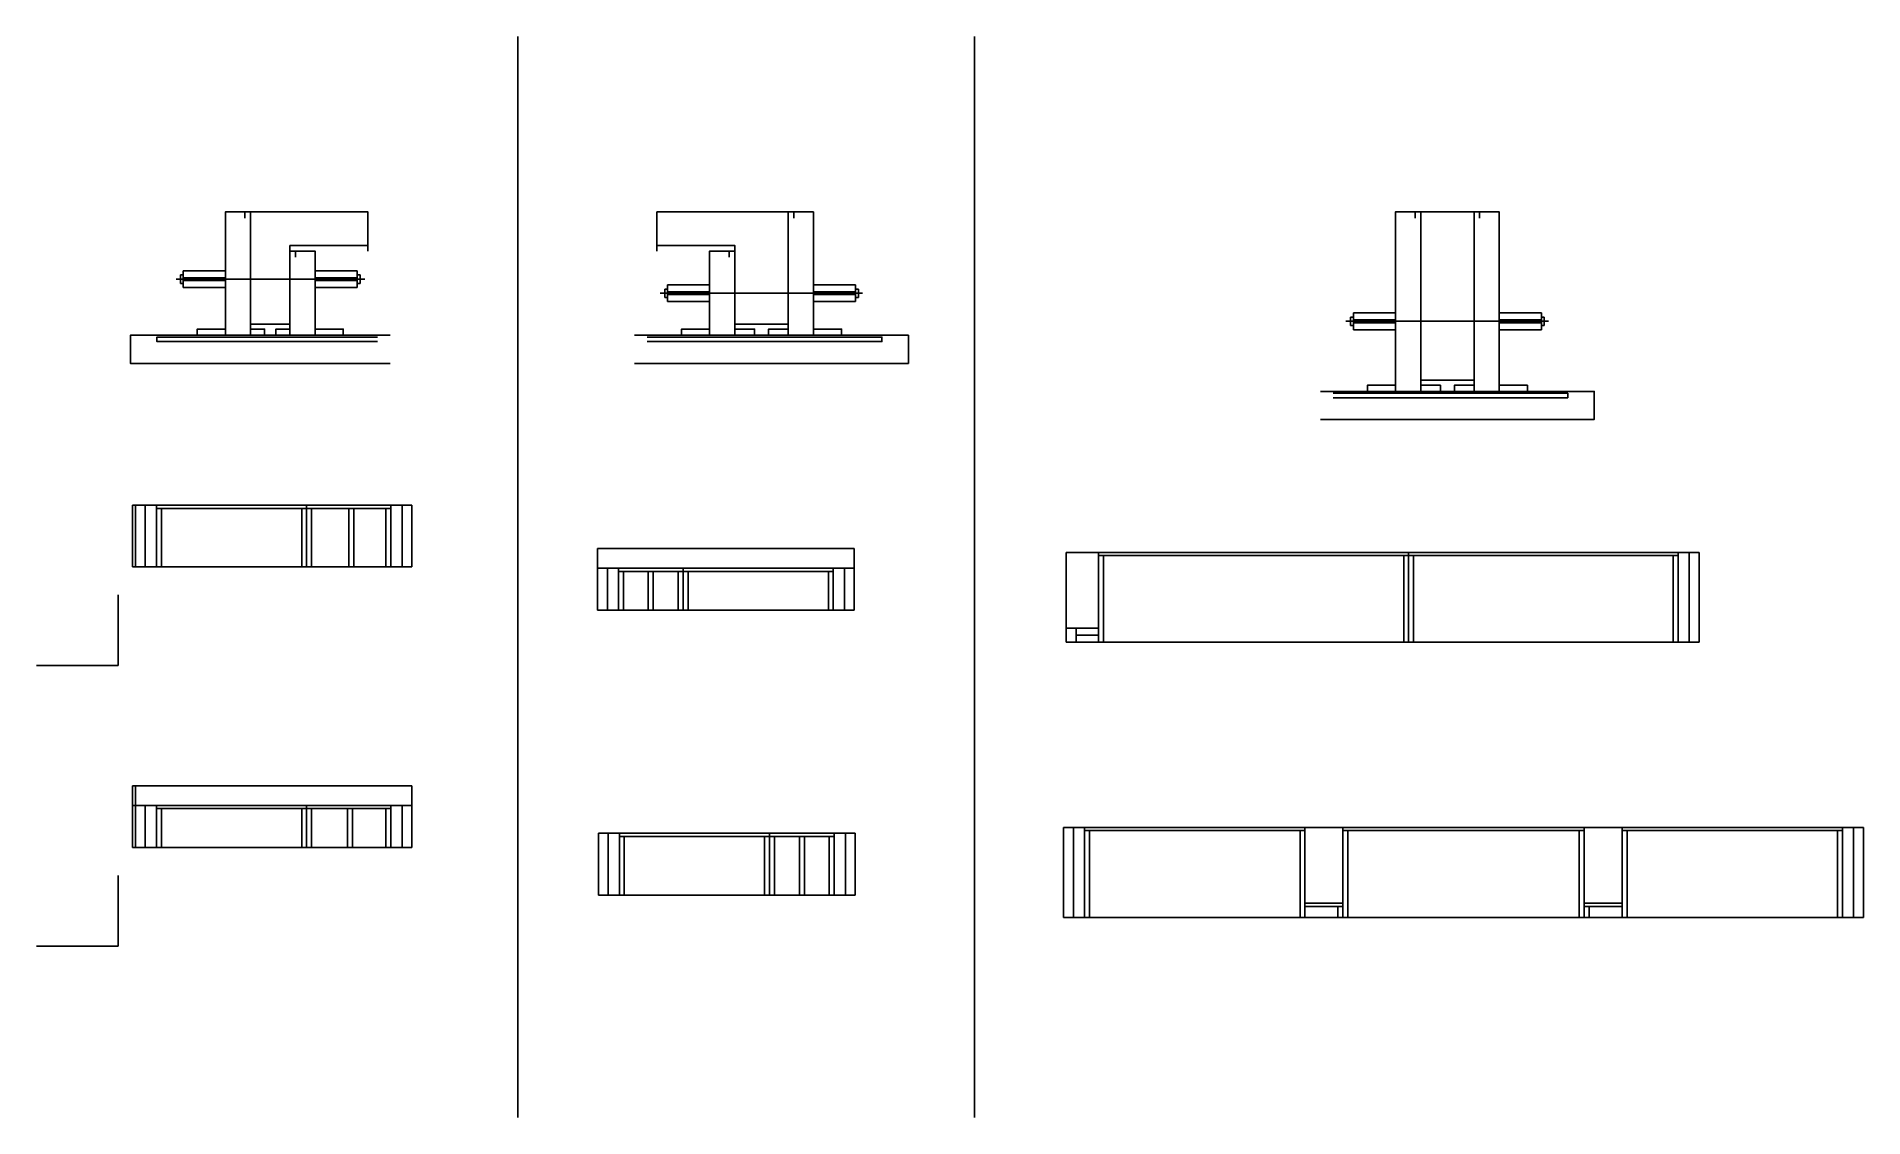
# Model space of a CAD drawing. Header units: metres. Extents: x 2817 to 4119, y 7353 to 8124.
import ezdxf

# ---------------------------------------------------------------- set-up
doc = ezdxf.new("R2010")
doc.units = ezdxf.units.M
for name, color, linetype in [('barrote', 7, 'Continuous'), ('CONCRETO', 7, 'Continuous'), ('COTA', 7, 'Continuous'), ('Madeira', 7, 'Continuous'), ('NOMENCLATURA', 7, 'Continuous'), ('Painéis', 7, 'Continuous'), ('SARR_2.2x7', 7, 'Continuous'), ('SARR_3.5x7', 7, 'Continuous'), ('SARR_EDITAR', 7, 'Continuous'), ('SCO-___-LAJ', 7, 'Continuous'), ('TENSOR', 7, 'Continuous')]:
    doc.layers.add(name, color=color, linetype=linetype)

msp = doc.modelspace()

# ---------------------------------------------------------------- linework, layer by layer
at = {"color": 7, "lineweight": 25}
for p, q in [((2921.3, 7956.6), (2921.3, 7944.6)), ((2921.3, 7956.6), (2951.3, 7956.6)), ((3045.3, 7956.6), (3015.3, 7956.6)), ((3045.3, 7956.6), (3045.3, 7944.6)), ((2919.3, 7953.6), (2919.3, 7947.6)), ((2921.3, 7953.6), (2919.3, 7953.6)), ((2921.3, 7947.6), (2919.3, 7947.6)), ((2951.3, 7951.6), (2921.3, 7951.6)), ((2951.3, 7949.6), (2921.3, 7949.6)), ((2921.3, 7944.6), (2951.3, 7944.6)), ((3015.3, 7951.6), (3045.3, 7951.6)), ((3015.3, 7949.6), (3045.3, 7949.6)), ((3045.3, 7944.6), (3015.3, 7944.6)), ((3047.3, 7953.6), (3045.3, 7953.6)), ((3045.3, 7947.6), (3047.3, 7947.6)), ((3047.3, 7953.6), (3047.3, 7947.6)), ((3264.4, 7943.6), (3264.4, 7937.6)), ((3264.4, 7943.6), (3266.4, 7943.6)), ((3266.4, 7946.6), (3266.4, 7934.6)), ((3266.4, 7946.6), (3296.4, 7946.6)), ((3296.4, 7941.6), (3266.4, 7941.6)), ((3400.4, 7946.6), (3370.4, 7946.6)), ((3370.4, 7941.6), (3400.4, 7941.6)), ((3400.4, 7946.6), (3400.4, 7934.6)), ((3400.4, 7943.6), (3402.4, 7943.6)), ((3402.4, 7943.6), (3402.4, 7937.6)), ((3266.4, 7937.6), (3264.4, 7937.6)), ((3296.4, 7939.6), (3266.4, 7939.6)), ((3266.4, 7934.6), (3296.4, 7934.6)), ((3370.4, 7939.6), (3400.4, 7939.6)), ((3400.4, 7934.6), (3370.4, 7934.6)), ((3400.4, 7937.6), (3402.4, 7937.6)), ((3753.1, 7923.6), (3753.1, 7917.6)), ((3753.1, 7923.6), (3755.1, 7923.6)), ((3755.1, 7917.6), (3753.1, 7917.6)), ((3755.1, 7926.6), (3755.1, 7914.6)), ((3755.1, 7926.6), (3785.1, 7926.6)), ((3785.1, 7921.6), (3755.1, 7921.6)), ((3785.1, 7919.6), (3755.1, 7919.6)), ((3889.1, 7926.6), (3859.1, 7926.6)), ((3859.1, 7921.6), (3889.1, 7921.6)), ((3859.1, 7919.6), (3889.1, 7919.6)), ((3889.1, 7926.6), (3889.1, 7914.6)), ((3889.1, 7923.6), (3891.1, 7923.6)), ((3889.1, 7917.6), (3891.1, 7917.6)), ((3891.1, 7923.6), (3891.1, 7917.6)), ((3755.1, 7914.6), (3785.1, 7914.6)), ((3889.1, 7914.6), (3859.1, 7914.6))]:
    msp.add_line(p, q, dxfattribs=at)
at = {"layer": 'barrote', "color": 7, "lineweight": 25}
for points in [[(3068.8, 7890.6), (2883.6, 7890.6), (2883.6, 7910.6), (3068.8, 7910.6)], [(3242.9, 7890.6), (3438.1, 7890.6), (3438.1, 7910.6), (3242.9, 7910.6)], [(3731.6, 7850.6), (3926.8, 7850.6), (3926.8, 7870.6), (3731.6, 7870.6)]]:
    msp.add_lwpolyline(points, dxfattribs=at)
at = {"layer": 'CONCRETO', "color": 7, "lineweight": 25}
for points in [[(3052.9, 7974.6), (3052.9, 7998.6), (2969.3, 7998.6), (2969.3, 7970.6), (2969.3, 7970.6), (2969.3, 7918.6), (2997.3, 7918.6), (2997.3, 7974.6)], [(3258.8, 7974.6), (3258.8, 7998.6), (3352.4, 7998.6), (3352.4, 7970.6), (3352.4, 7970.6), (3352.4, 7918.6), (3314.4, 7918.6), (3314.4, 7974.6)], [(3803.1, 7998.6), (3803.1, 7998.6), (3841.1, 7998.6), (3841.1, 7970.6), (3841.1, 7970.6), (3841.1, 7878.6), (3803.1, 7878.6), (3803.1, 7998.6)]]:
    msp.add_lwpolyline(points, dxfattribs=at)
at = {"layer": 'COTA', "color": 7, "lineweight": 25}
for p, q in [((3159.8, 8123.6), (3159.8, 7352.9)), ((3485.2, 8123.6), (3485.2, 7352.9)), ((3399.5, 7758.5), (3216.5, 7758.5)), ((3216.5, 7758.5), (3216.5, 7744.5)), ((3399.5, 7744.5), (3399.5, 7758.5)), ((3550.5, 7755.8), (3573.5, 7755.8)), ((3550.5, 7701.8), (3550.5, 7755.8)), ((3573.5, 7755.8), (3573.5, 7755.8)), ((2885.2, 7589.3), (3084.2, 7589.3)), ((2885.2, 7575.3), (2885.2, 7589.3)), ((3084.2, 7575.3), (3084.2, 7589.3)), ((3720.6, 7559.6), (3747.6, 7559.6)), ((3946.6, 7559.6), (3919.6, 7559.6))]:
    msp.add_line(p, q, dxfattribs=at)
at = {"layer": 'Madeira', "color": 7, "lineweight": 25}
for points in [[(2965.3, 7994.2), (2965.3, 7998.6), (2951.3, 7998.6), (2951.3, 7994.2)], [(2965.3, 7998.6), (2951.3, 7998.6), (2951.3, 7910.6), (2965.3, 7910.6)], [(3356.4, 7994.2), (3356.4, 7998.6), (3370.4, 7998.6), (3370.4, 7994.2)], [(3356.4, 7998.6), (3370.4, 7998.6), (3370.4, 7910.6), (3356.4, 7910.6)], [(3799.1, 7994.2), (3799.1, 7998.6), (3785.1, 7998.6), (3785.1, 7994.2)], [(3799.1, 7998.6), (3785.1, 7998.6), (3785.1, 7870.6), (3799.1, 7870.6)], [(3845.1, 7994.2), (3845.1, 7998.6), (3859.1, 7998.6), (3859.1, 7994.2)], [(3845.1, 7998.6), (3859.1, 7998.6), (3859.1, 7870.6), (3845.1, 7870.6)], [(3001.3, 7966.2), (3001.3, 7970.6), (3015.3, 7970.6), (3015.3, 7966.2)], [(3001.3, 7970.6), (3015.3, 7970.6), (3015.3, 7910.6), (3001.3, 7910.6)], [(3310.4, 7966.2), (3310.4, 7970.6), (3296.4, 7970.6), (3296.4, 7966.2)], [(3310.4, 7970.6), (3296.4, 7970.6), (3296.4, 7910.6), (3310.4, 7910.6)], [(2931.3, 7910.6), (2931.3, 7915), (2951.3, 7915), (2951.3, 7910.6)], [(2969.3, 7910.6), (2969.3, 7915), (2979.3, 7915), (2979.3, 7910.6)], [(2997.3, 7910.6), (2997.3, 7915), (2987.3, 7915), (2987.3, 7910.6)], [(3035.3, 7910.6), (3035.3, 7915), (3015.3, 7915), (3015.3, 7910.6)], [(3276.4, 7910.6), (3276.4, 7915), (3296.4, 7915), (3296.4, 7910.6)], [(3314.4, 7910.6), (3314.4, 7915), (3328.4, 7915), (3328.4, 7910.6)], [(3352.4, 7910.6), (3352.4, 7915), (3338.4, 7915), (3338.4, 7910.6)], [(3390.4, 7910.6), (3390.4, 7915), (3370.4, 7915), (3370.4, 7910.6)], [(3765.1, 7870.6), (3765.1, 7875), (3785.1, 7875), (3785.1, 7870.6)], [(3803.1, 7870.6), (3803.1, 7875), (3817.1, 7875), (3817.1, 7870.6)], [(3841.1, 7870.6), (3841.1, 7875), (3827.1, 7875), (3827.1, 7870.6)], [(3879.1, 7870.6), (3879.1, 7875), (3859.1, 7875), (3859.1, 7870.6)]]:
    msp.add_lwpolyline(points, dxfattribs=at)
at = {"layer": 'NOMENCLATURA', "color": 7, "lineweight": 25}
for p, q in [((2875, 7675.1), (2875, 7725.5)), ((2816.8, 7675.1), (2875, 7675.1)), ((2875, 7475), (2875, 7525.4)), ((2816.8, 7475), (2875, 7475))]:
    msp.add_line(p, q, dxfattribs=at)
at = {"layer": 'Painéis', "color": 7, "lineweight": 25}
for p, q in [((2885.2, 7789.4), (3084.2, 7789.4)), ((2885.2, 7745.4), (2885.2, 7789.4)), ((2887.2, 7745.4), (2887.2, 7789.4)), ((3009.2, 7745.4), (3009.2, 7789.4)), ((3084.2, 7745.4), (3084.2, 7789.4)), ((3573.5, 7755.8), (4001.5, 7755.8)), ((3573.5, 7701.8), (3573.5, 7755.8)), ((3794.5, 7691.8), (3794.5, 7755.8)), ((4001.5, 7691.8), (4001.5, 7755.8)), ((2885.2, 7745.4), (3084.2, 7745.4)), ((3216.5, 7744.5), (3399.5, 7744.5)), ((3216.5, 7714.5), (3216.5, 7744.5)), ((3277.5, 7714.5), (3277.5, 7744.5)), ((3399.5, 7714.5), (3399.5, 7744.5)), ((3216.5, 7714.5), (3399.5, 7714.5)), ((3550.5, 7691.8), (3550.5, 7701.8)), ((3550.5, 7701.8), (3573.5, 7701.8)), ((3550.5, 7691.8), (4001.5, 7691.8)), ((2887.2, 7545.3), (2887.2, 7589.3)), ((2885.2, 7575.3), (3084.2, 7575.3)), ((2885.2, 7545.3), (2885.2, 7575.3)), ((3009.2, 7545.3), (3009.2, 7575.3)), ((3084.2, 7545.3), (3084.2, 7575.3)), ((3217.1, 7555.5), (3400.1, 7555.5)), ((3217.1, 7511.5), (3217.1, 7555.5)), ((3339.1, 7511.5), (3339.1, 7555.5)), ((3400.1, 7511.5), (3400.1, 7555.5)), ((3548.6, 7559.6), (3720.6, 7559.6)), ((3548.6, 7495.6), (3548.6, 7559.6)), ((3720.6, 7505.6), (3720.6, 7559.6)), ((3747.6, 7495.6), (3747.6, 7559.6)), ((3747.6, 7559.6), (3919.6, 7559.6)), ((3919.6, 7495.6), (3919.6, 7559.6)), ((4118.6, 7559.6), (3946.6, 7559.6)), ((3946.6, 7505.6), (3946.6, 7559.6)), ((4118.6, 7495.6), (4118.6, 7559.6)), ((2885.2, 7545.3), (3084.2, 7545.3)), ((3217.1, 7511.5), (3400.1, 7511.5)), ((3747.6, 7505.6), (3720.6, 7505.6)), ((3919.6, 7505.6), (3946.6, 7505.6)), ((3548.6, 7495.6), (4118.6, 7495.6))]:
    msp.add_line(p, q, dxfattribs=at)
for points in [[(2965.3, 7998.6), (2969.3, 7998.6), (2969.3, 7910.6), (2965.3, 7910.6)], [(3356.4, 7998.6), (3352.4, 7998.6), (3352.4, 7910.6), (3356.4, 7910.6)], [(3799.1, 7998.6), (3803.1, 7998.6), (3803.1, 7870.6), (3799.1, 7870.6)], [(3845.1, 7998.6), (3841.1, 7998.6), (3841.1, 7870.6), (3845.1, 7870.6)], [(2997.3, 7970.6), (2997.3, 7974.6), (3052.9, 7974.6), (3052.9, 7970.6)], [(3001.3, 7970.6), (2997.3, 7970.6), (2997.3, 7910.6), (3001.3, 7910.6)], [(3314.4, 7970.6), (3314.4, 7974.6), (3258.8, 7974.6), (3258.8, 7970.6)], [(3310.4, 7970.6), (3314.4, 7970.6), (3314.4, 7910.6), (3310.4, 7910.6)], [(2969.3, 7915), (2969.3, 7918.6), (2997.3, 7918.6), (2997.3, 7915)], [(3352.4, 7915), (3352.4, 7918.6), (3314.4, 7918.6), (3314.4, 7915)], [(3841.1, 7875), (3841.1, 7878.6), (3803.1, 7878.6), (3803.1, 7875)]]:
    msp.add_lwpolyline(points, dxfattribs=at)
at = {"layer": 'SARR_2.2x7', "color": 7, "lineweight": 25}
for p, q in [((2894.2, 7745.4), (2894.2, 7789.4)), ((2902.2, 7787.2), (3009.2, 7787.2)), ((3009.2, 7787.2), (3069.2, 7787.2)), ((3077.2, 7745.4), (3077.2, 7789.4)), ((3573.5, 7753.6), (3794.5, 7753.6)), ((3794.5, 7753.6), (3986.5, 7753.6)), ((3994.5, 7691.8), (3994.5, 7755.8)), ((3223.5, 7714.5), (3223.5, 7744.5)), ((3231.5, 7742.3), (3277.5, 7742.3)), ((3277.5, 7742.3), (3384.5, 7742.3)), ((3392.5, 7714.5), (3392.5, 7744.5)), ((3557.5, 7691.8), (3557.5, 7701.8)), ((2894.2, 7545.3), (2894.2, 7575.3)), ((2902.2, 7573.1), (3009.2, 7573.1)), ((3009.2, 7573.1), (3069.2, 7573.1)), ((3077.2, 7545.3), (3077.2, 7575.3)), ((3224.1, 7511.5), (3224.1, 7555.5)), ((3232.1, 7553.3), (3339.1, 7553.3)), ((3339.1, 7553.3), (3385.1, 7553.3)), ((3393.1, 7511.5), (3393.1, 7555.5)), ((3555.6, 7495.6), (3555.6, 7559.6)), ((3563.6, 7557.4), (3720.6, 7557.4)), ((3919.6, 7557.4), (3747.6, 7557.4)), ((4103.6, 7557.4), (3946.6, 7557.4)), ((4111.6, 7495.6), (4111.6, 7559.6)), ((3720.6, 7503.4), (3747.6, 7503.4)), ((3946.6, 7503.4), (3919.6, 7503.4))]:
    msp.add_line(p, q, dxfattribs=at)
at = {"layer": 'SARR_3.5x7', "color": 7, "lineweight": 25}
for p, q in [((2902.2, 7789.4), (2902.2, 7745.4)), ((2905.7, 7787.2), (2905.7, 7745.4)), ((3005.7, 7787.2), (3005.7, 7745.4)), ((3009.2, 7787.2), (3009.2, 7745.4)), ((3012.7, 7787.2), (3012.7, 7745.4)), ((3039.4, 7787.2), (3039.4, 7745.4)), ((3042.9, 7787.2), (3042.9, 7745.4)), ((3065.7, 7787.2), (3065.7, 7745.4)), ((3069.2, 7789.4), (3069.2, 7745.4)), ((3573.5, 7755.8), (3573.5, 7691.8)), ((3577, 7753.6), (3577, 7691.8)), ((3791, 7753.6), (3791, 7691.8)), ((3794.5, 7753.6), (3794.5, 7691.8)), ((3798, 7753.6), (3798, 7691.8)), ((3983, 7753.6), (3983, 7691.8)), ((3986.5, 7755.8), (3986.5, 7691.8)), ((2902.2, 7745.4), (2905.7, 7745.4)), ((3005.7, 7745.4), (3009.2, 7745.4)), ((3009.2, 7745.4), (3012.7, 7745.4)), ((3231.5, 7744.5), (3231.5, 7714.5)), ((3235, 7742.3), (3235, 7714.5)), ((3252.7, 7742.3), (3252.7, 7714.5)), ((3256.2, 7742.3), (3256.2, 7714.5)), ((3274, 7742.3), (3274, 7714.5)), ((3277.5, 7742.3), (3277.5, 7714.5)), ((3281, 7742.3), (3281, 7714.5)), ((3381, 7742.3), (3381, 7714.5)), ((3384.5, 7744.5), (3384.5, 7714.5)), ((3231.5, 7714.5), (3235, 7714.5)), ((3274, 7714.5), (3277.5, 7714.5)), ((3277.5, 7714.5), (3281, 7714.5)), ((3381, 7714.5), (3384.5, 7714.5)), ((3791, 7691.8), (3794.5, 7691.8)), ((3794.5, 7691.8), (3798, 7691.8)), ((2902.2, 7575.3), (2902.2, 7545.3)), ((2905.7, 7573.1), (2905.7, 7545.3)), ((3005.7, 7573.1), (3005.7, 7545.3)), ((3009.2, 7573.1), (3009.2, 7545.3)), ((3012.7, 7573.1), (3012.7, 7545.3)), ((3038.4, 7573.1), (3038.4, 7545.3)), ((3041.9, 7573.1), (3041.9, 7545.3)), ((3065.7, 7573.1), (3065.7, 7545.3)), ((3069.2, 7575.3), (3069.2, 7545.3)), ((3232.1, 7555.5), (3232.1, 7511.5)), ((3235.6, 7553.3), (3235.6, 7511.5)), ((3335.6, 7553.3), (3335.6, 7511.5)), ((3339.1, 7553.3), (3339.1, 7511.5)), ((3342.6, 7553.3), (3342.6, 7511.5)), ((3360.4, 7553.3), (3360.4, 7511.5)), ((3363.9, 7553.3), (3363.9, 7511.5)), ((3381.6, 7553.3), (3381.6, 7511.5)), ((3385.1, 7555.5), (3385.1, 7511.5)), ((3563.6, 7559.6), (3563.6, 7495.6)), ((3567.1, 7557.4), (3567.1, 7495.6)), ((3717.1, 7557.4), (3717.1, 7495.6)), ((3720.6, 7557.4), (3720.6, 7495.6)), ((3747.6, 7557.4), (3747.6, 7495.6)), ((3751.1, 7557.4), (3751.1, 7495.6)), ((3916.1, 7557.4), (3916.1, 7495.6)), ((3919.6, 7557.4), (3919.6, 7495.6)), ((3946.6, 7557.4), (3946.6, 7495.6)), ((3950.1, 7557.4), (3950.1, 7495.6)), ((4100.1, 7557.4), (4100.1, 7495.6)), ((4103.6, 7559.6), (4103.6, 7495.6)), ((2902.2, 7545.3), (2905.7, 7545.3)), ((3005.7, 7545.3), (3009.2, 7545.3)), ((3009.2, 7545.3), (3012.7, 7545.3)), ((3232.1, 7511.5), (3235.6, 7511.5)), ((3335.6, 7511.5), (3339.1, 7511.5)), ((3339.1, 7511.5), (3342.6, 7511.5)), ((3381.6, 7511.5), (3385.1, 7511.5)), ((3744.1, 7503.4), (3744.1, 7495.6)), ((3923.1, 7503.4), (3923.1, 7495.6)), ((3563.6, 7495.6), (3567.1, 7495.6)), ((3744.1, 7495.6), (3747.6, 7495.6)), ((3747.6, 7495.6), (3751.1, 7495.6)), ((4103.6, 7495.6), (4100.1, 7495.6))]:
    msp.add_line(p, q, dxfattribs=at)
at = {"layer": 'SARR_EDITAR', "color": 7, "lineweight": 25}
msp.add_line((3557.5, 7696.8), (3573.5, 7696.8), dxfattribs=at)
at = {"layer": 'SCO-___-LAJ', "color": 7, "lineweight": 25}
for points in [[(3059.8, 7909.3), (2902.5, 7909.3), (2902.5, 7906.1), (3059.8, 7906.1)], [(3251.9, 7909.3), (3419.2, 7909.3), (3419.2, 7906.1), (3251.9, 7906.1)], [(3740.6, 7869.3), (3907.9, 7869.3), (3907.9, 7866.1), (3740.6, 7866.1)]]:
    msp.add_lwpolyline(points, dxfattribs=at)
at = {"layer": 'TENSOR', "color": 7, "lineweight": 25}
for p, q in [((2916.3, 7950.6), (3050.6, 7950.6)), ((3405.4, 7940.6), (3261.1, 7940.6)), ((3894.1, 7920.6), (3749.8, 7920.6))]:
    msp.add_line(p, q, dxfattribs=at)

doc.saveas('drawing.dxf')
